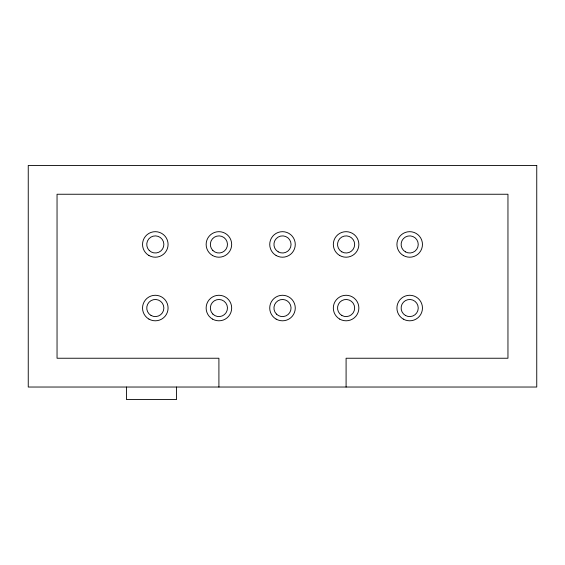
<?xml version="1.0" encoding="UTF-8"?>
<svg xmlns="http://www.w3.org/2000/svg" width="565" height="565" viewBox="0 0 565 565"><rect width="100%" height="100%" fill="white"/><g stroke="black" fill="none" stroke-linecap="round" stroke-linejoin="round"><path stroke-width="0.85" d="M346.091 387.032L346.091 358.238L507.956 358.238L507.956 194.247L57.044 194.247L57.044 358.238L218.909 358.238L218.909 387.032M176.541 387.032L176.541 399.547L126.461 399.547L126.461 387.032M536.75 165.453L28.25 165.453L28.25 387.032L536.75 387.032L536.75 165.453M148.927 255.5A12.769 12.769 0 0 0 168.08 244.447A12.769 12.769 0 0 0 148.927 233.387A12.769 12.769 0 0 0 148.927 255.5M148.927 319.098A12.769 12.769 0 0 0 168.08 308.038A12.769 12.769 0 0 0 148.927 296.978A12.769 12.769 0 0 0 148.927 319.098M151.032 315.447A8.553 8.553 0 0 0 163.864 308.038A8.553 8.553 0 0 0 151.032 300.629A8.553 8.553 0 0 0 151.032 315.447M149.266 250.493A8.553 8.553 0 0 0 163.575 246.658A8.553 8.553 0 0 0 153.101 236.177A8.553 8.553 0 0 0 149.266 250.493M212.525 255.5A12.769 12.769 0 0 0 231.678 244.447A12.769 12.769 0 0 0 212.525 233.387A12.769 12.769 0 0 0 212.525 255.5M212.525 319.098A12.769 12.769 0 0 0 231.678 308.038A12.769 12.769 0 0 0 212.525 296.978A12.769 12.769 0 0 0 212.525 319.098M212.857 314.091A8.553 8.553 0 0 0 227.172 310.249A8.553 8.553 0 0 0 216.692 299.775A8.553 8.553 0 0 0 212.857 314.091M212.857 250.493A8.553 8.553 0 0 0 227.172 246.658A8.553 8.553 0 0 0 216.692 236.177A8.553 8.553 0 0 0 212.857 250.493M403.304 255.5A12.769 12.769 0 0 0 422.458 244.447A12.769 12.769 0 0 0 403.304 233.387A12.769 12.769 0 0 0 403.304 255.5M403.304 319.098A12.769 12.769 0 0 0 422.458 308.038A12.769 12.769 0 0 0 403.304 296.978A12.769 12.769 0 0 0 403.304 319.098M405.409 315.447A8.553 8.553 0 0 0 418.241 308.038A8.553 8.553 0 0 0 405.409 300.629A8.553 8.553 0 0 0 405.409 315.447M405.409 251.856A8.553 8.553 0 0 0 418.241 244.447A8.553 8.553 0 0 0 405.409 237.032A8.553 8.553 0 0 0 405.409 251.856M339.706 255.5A12.769 12.769 0 0 0 358.86 244.447A12.769 12.769 0 0 0 339.706 233.387A12.769 12.769 0 0 0 339.706 255.5M339.706 319.098A12.769 12.769 0 0 0 358.86 308.038A12.769 12.769 0 0 0 339.706 296.978A12.769 12.769 0 0 0 339.706 319.098M341.818 315.447A8.553 8.553 0 0 0 354.651 308.038A8.553 8.553 0 0 0 341.818 300.629A8.553 8.553 0 0 0 341.818 315.447M341.818 251.856A8.553 8.553 0 0 0 354.651 244.447A8.553 8.553 0 0 0 341.818 237.032A8.553 8.553 0 0 0 341.818 251.856M276.115 255.5A12.769 12.769 0 0 0 295.269 244.447A12.769 12.769 0 0 0 276.115 233.387A12.769 12.769 0 0 0 276.115 255.5M276.115 319.098A12.769 12.769 0 0 0 295.269 308.038A12.769 12.769 0 0 0 276.115 296.978A12.769 12.769 0 0 0 276.115 319.098M276.447 314.091A8.553 8.553 0 0 0 290.763 310.249A8.553 8.553 0 0 0 280.282 299.775A8.553 8.553 0 0 0 276.447 314.091M278.22 251.856A8.553 8.553 0 0 0 291.053 244.447A8.553 8.553 0 0 0 278.22 237.032A8.553 8.553 0 0 0 278.22 251.856"/></g></svg>
